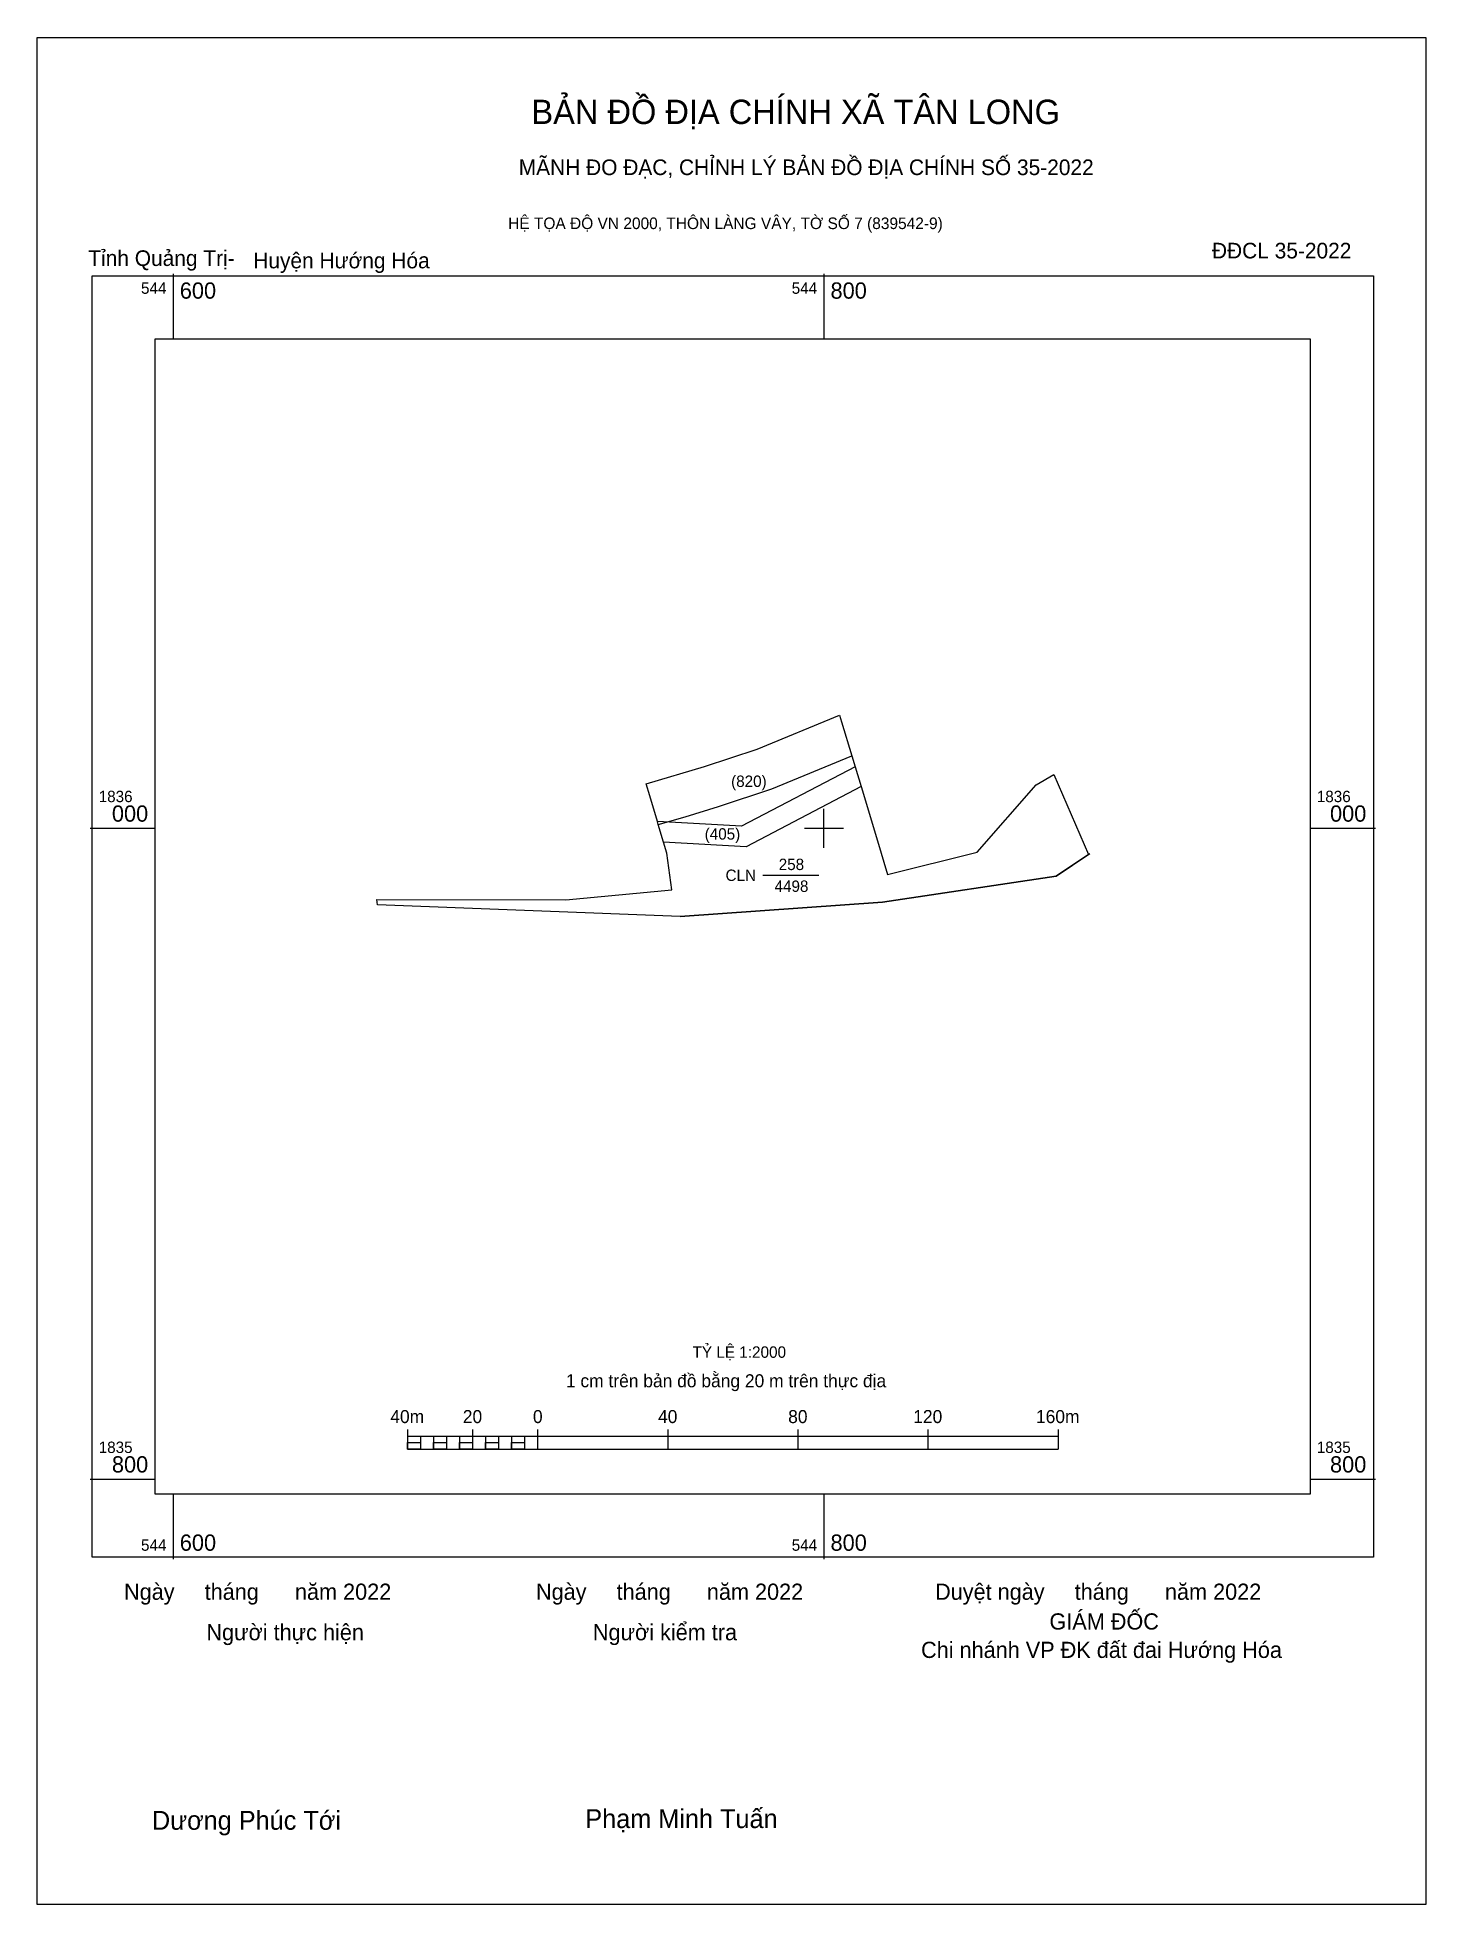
# Model space of a CAD drawing. Extents: x 542913 to 544985, y 1833679 to 1836243.
# Drawn here: x 544558 to 544985, y 1835669 to 1836243 of the extents above.
import ezdxf

# ---------------------------------------------------------------- set-up
doc = ezdxf.new("R2010")
doc.units = 0
for name, color, linetype in [('Level 10', 7, 'Continuous'), ('Level 11', 7, 'Continuous'), ('Level 13', 7, 'Continuous'), ('Level 15', 7, 'Continuous'), ('Level 27', 7, 'Continuous'), ('Level 36', 7, 'Continuous'), ('Level 50', 7, 'Continuous'), ('Level 54', 7, 'Continuous'), ('Level 59', 7, 'Continuous'), ('Level 6', 7, 'Continuous'), ('Level 62', 7, 'Continuous'), ('Level 63', 7, 'Continuous'), ('Level 9', 7, 'Continuous')]:
    doc.layers.add(name, color=color, linetype=linetype)

msp = doc.modelspace()

# ---------------------------------------------------------------- linework, layer by layer
at = {"layer": 'Level 10'}
msp.add_lwpolyline([(544818.02, 1835977.3), (544755.8, 1835972.91), (544662.74, 1835976.47), (544662.61, 1835978.1), (544720.61, 1835977.95), (544753.26, 1835981.05), (544751.68, 1835992.31), (544750.66, 1835995.75), (544749.06, 1836001.17), (544748.8, 1836002.08), (544746.47, 1836009.91), (544745.36, 1836013.66), (544763.31, 1836018.95), (544779.46, 1836024.28), (544804.74, 1836034.75), (544805.36, 1836032.72), (544808.55, 1836022.19), (544809.57, 1836018.83), (544811.4, 1836012.78), (544816.46, 1835996.1), (544819.56, 1835985.73), (544847.08, 1835992.59), (544865.25, 1836013.3), (544870.63, 1836016.54), (544881.31, 1835991.92), (544871.39, 1835985.3)], close=True, dxfattribs=at)
at = {"layer": 'Level 11'}
msp.add_line((544781.2, 1835985.53), (544798.44, 1835985.53), dxfattribs=at)
at = {"layer": 'Level 15'}
msp.add_lwpolyline([(544558.21, 1836243.03), (544984.93, 1836243.03), (544984.93, 1835669.2), (544558.21, 1835669.2)], close=True, dxfattribs=at)
at = {"layer": 'Level 27'}
for p, q in [((544746.47, 1836009.91), (544746.45, 1836009.91)), ((544662.74, 1835976.47), (544662.72, 1835976.47))]:
    msp.add_line(p, q, dxfattribs=at)
at = {"layer": 'Level 36'}
for p, q in [((544783.92, 1836012.06), (544808.53, 1836022.25)), ((544767.55, 1836006.66), (544783.92, 1836012.06))]:
    msp.add_line(p, q, dxfattribs=at)
at = {"layer": 'Level 50'}
for p, q in [((544749.07, 1836001.18), (544757.35, 1836003.5)), ((544757.35, 1836003.5), (544767.55, 1836006.66))]:
    msp.add_line(p, q, dxfattribs=at)
at = {"layer": 'Level 54'}
msp.add_lwpolyline([(544755.8, 1835972.91), (544818.02, 1835977.3), (544871.39, 1835985.3), (544881.75, 1835992.21)], dxfattribs=at)
at = {"layer": 'Level 59'}
for points in [[(544809.57, 1836018.83), (544774.69, 1836000.61), (544748.8, 1836002.08)], [(544811.4, 1836012.78), (544776.05, 1835994.31), (544750.66, 1835995.75)]]:
    msp.add_lwpolyline(points, dxfattribs=at)
at = {"layer": 'Level 62'}
msp.add_lwpolyline([(544594.45, 1836150.35), (544949.47, 1836150.35), (544949.47, 1835795.33), (544594.45, 1835795.33)], close=True, dxfattribs=at)
at = {"layer": 'Level 63'}
for p, q in [((544600, 1836170.35), (544600, 1836150.35)), ((544800, 1836170.35), (544800, 1836150.35)), ((544574.45, 1836000), (544594.45, 1836000)), ((544949.47, 1836000), (544969.47, 1836000)), ((544671.96, 1835815.19), (544671.96, 1835809.19)), ((544691.96, 1835815.19), (544691.96, 1835809.19)), ((544711.96, 1835815.19), (544711.96, 1835809.19)), ((544751.96, 1835815.19), (544751.96, 1835809.19)), ((544791.96, 1835815.19), (544791.96, 1835809.19)), ((544831.96, 1835815.19), (544831.96, 1835809.19)), ((544871.96, 1835815.19), (544871.96, 1835809.19)), ((544671.96, 1835813.19), (544871.96, 1835813.19)), ((544671.96, 1835809.19), (544871.96, 1835809.19)), ((544675.96, 1835813.19), (544675.96, 1835809.19)), ((544679.96, 1835813.19), (544679.96, 1835809.19)), ((544683.96, 1835813.19), (544683.96, 1835809.19)), ((544687.96, 1835813.19), (544687.96, 1835809.19)), ((544691.96, 1835813.19), (544691.96, 1835809.19)), ((544695.96, 1835813.19), (544695.96, 1835809.19)), ((544699.96, 1835813.19), (544699.96, 1835809.19)), ((544703.96, 1835813.19), (544703.96, 1835809.19)), ((544707.96, 1835813.19), (544707.96, 1835809.19)), ((544711.96, 1835813.19), (544711.96, 1835809.19)), ((544574.45, 1835800), (544594.45, 1835800)), ((544949.47, 1835800), (544969.47, 1835800)), ((544600, 1835795.33), (544600, 1835775.33)), ((544800, 1835795.33), (544800, 1835775.33))]:
    msp.add_line(p, q, dxfattribs=at)
for points in [[(544575.07, 1836169.72), (544968.85, 1836169.72), (544968.85, 1835775.95), (544575.07, 1835775.95)], [(544671.96, 1835811.19), (544675.96, 1835811.19), (544675.96, 1835809.19), (544671.96, 1835809.19)], [(544671.96, 1835811.19), (544675.96, 1835811.19), (544675.96, 1835809.19), (544671.96, 1835809.19)], [(544679.96, 1835811.19), (544683.96, 1835811.19), (544683.96, 1835809.19), (544679.96, 1835809.19)], [(544687.96, 1835811.19), (544691.96, 1835811.19), (544691.96, 1835809.19), (544687.96, 1835809.19)], [(544695.96, 1835811.19), (544699.96, 1835811.19), (544699.96, 1835809.19), (544695.96, 1835809.19)], [(544703.96, 1835811.19), (544707.96, 1835811.19), (544707.96, 1835809.19), (544703.96, 1835809.19)]]:
    msp.add_lwpolyline(points, close=True, dxfattribs=at)
for points in [[(544800, 1835994), (544800, 1836006)], [(544794, 1836000), (544806, 1836000)]]:
    msp.add_lwpolyline(points, dxfattribs=at)

# ---------------------------------------------------------------- texts
at = {"layer": 'Level 13'}
for s, p in [('(820)', (544771.45, 1836012.68)), ('(405)', (544763.33, 1835996.49)), ('CLN', (544769.74, 1835983.78)), ('258', (544786.09, 1835987.13)), ('4498', (544784.8, 1835980.43))]:
    msp.add_text(s, height=3.5, dxfattribs=at).set_placement(p)
at = {"layer": 'Level 6'}
msp.add_text('TỶ LỆ 1:2000', height=3.5158, dxfattribs=at).set_placement((544759.59, 1835837.25))
at = {"layer": 'Level 63'}
for s, height, p in [('BẢN ĐỒ ĐỊA CHÍNH XÃ TÂN LONG', 7.4873, (544710.08, 1836216.39)), ('MÃNH ĐO ĐẠC, CHỈNH LÝ BẢN ĐỒ ĐỊA CHÍNH SỐ 35-2022', 4.8044, (544706.18, 1836200.7)), ('HỆ TỌA ĐỘ VN 2000, THÔN LÀNG VÂY, TỜ SỐ 7 (839542-9)', 3.5565, (544702.92, 1836184.11)), ('544', 3.5, (544590.08, 1836164.22)), ('600', 5, (544602, 1836162.72)), ('544', 3.5, (544790.08, 1836164.22)), ('800', 5, (544802, 1836162.72)), ('1836', 3.5, (544577.07, 1836008)), ('1836', 3.5, (544951.47, 1836008)), ('000', 5, (544581.13, 1836002)), ('000', 5, (544955.53, 1836002)), ('1 cm trên bản đồ bằng 20 m trên thực địa', 4, (544720.68, 1835828.19)), ('40m', 4, (544666.7, 1835817.19)), ('20', 4, (544688.99, 1835817.19)), ('0', 4, (544710.54, 1835817.19)), ('40', 4, (544748.99, 1835817.19)), ('80', 4, (544788.99, 1835817.19)), ('120', 4, (544827.43, 1835817.19)), ('160m', 4, (544865.15, 1835817.19)), ('1835', 3.5, (544577.07, 1835808)), ('1835', 3.5, (544951.47, 1835808)), ('800', 5, (544581.13, 1835802)), ('800', 5, (544955.53, 1835802)), ('544', 3.5, (544590.08, 1835777.95)), ('600', 5, (544602, 1835777.95)), ('544', 3.5, (544790.08, 1835777.95)), ('800', 5, (544802, 1835777.95)), ('Ngày     tháng      năm 2022', 4.9766, (544584.86, 1835762.88)), ('Ngày     tháng      năm 2022', 4.9766, (544711.47, 1835762.88)), ('Duyệt ngày     tháng      năm 2022', 4.9766, (544834.14, 1835762.88)), ('GIÁM ĐỐC', 4.977, (544869.29, 1835753.74)), ('Người thực hiện', 4.9766, (544610.18, 1835750.44)), ('Người kiểm tra', 4.9766, (544728.96, 1835750.44)), ('Chi nhánh VP ĐK đất đai Hướng Hóa', 4.9766, (544829.83, 1835745.01)), ('Phạm Minh Tuấn', 5.8048, (544726.63, 1835692.73)), ('Dương Phúc Tới', 5.8048, (544593.44, 1835692.21))]:
    msp.add_text(s, height=height, dxfattribs=at).set_placement(p)
at = {"layer": 'Level 9'}
for s, p in [('Tỉnh Quảng Trị-', (544573.88, 1836172.77)), ('Huyện Hướng Hóa', (544624.58, 1836172.05)), ('ĐĐCL 35-2022', (544919.24, 1836175.09))]:
    msp.add_text(s, height=4.8044, dxfattribs=at).set_placement(p)

doc.saveas('drawing.dxf')
